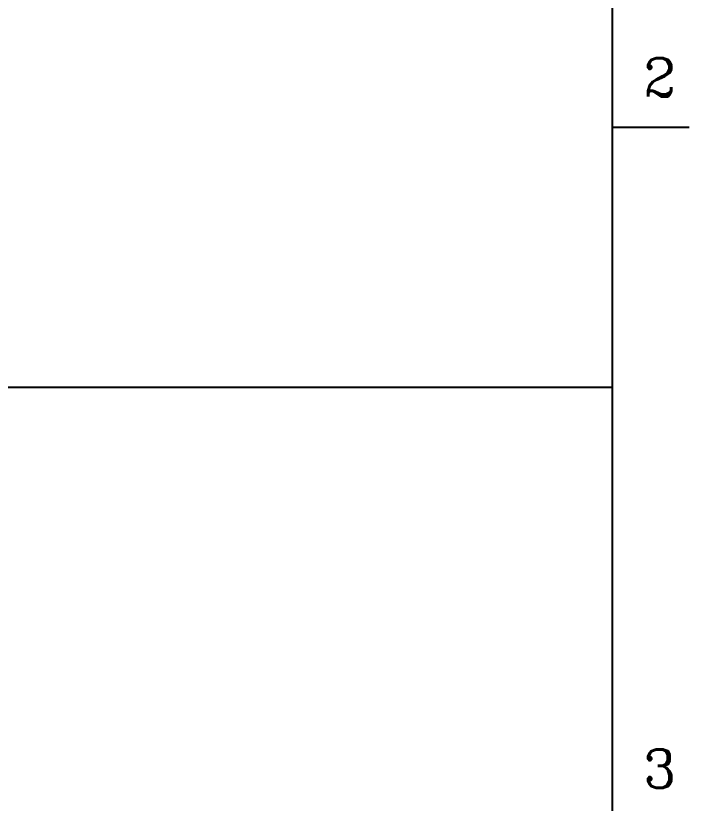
# Model space of a CAD drawing. Header units: millimetres. Extents: x 66027 to 360317, y -114806 to -64032.
# Drawn here: x 203856 to 207647, y -76682 to -72248 of the extents above; entities that cross this region are included whole.
import ezdxf

# ---------------------------------------------------------------- set-up
doc = ezdxf.new("R2010")
doc.units = ezdxf.units.MM
doc.header["$LTSCALE"] = 140
for name, color, linetype in [('1', 7, 'Continuous'), ('TAN-TIT', 30, 'Continuous'), ('나중에 삭제', 7, 'Continuous')]:
    doc.layers.add(name, color=color, linetype=linetype)
doc.styles.add('COM', font='COMPLEX', dxfattribs={"height": 5})

# ---------------------------------------------------------------- blocks, each defined once
blk = doc.blocks.new('BORDER')
at = {"layer": 'TAN-TIT'}
for p, q in [((232823, 3520), (232823, 164680)), ((232823, 138723), (234266, 138723))]:
    blk.add_line(p, q, dxfattribs=at)
at = {"layer": '나중에 삭제', "color": 30, "lineweight": 0}
blk.add_line((232823, 133841), (232823, 164680), dxfattribs=at)
at = {"layer": 'TAN-TIT', "style": 'COM'}
for s, p in [('2', (233400, 139300)), ('3', (233400, 126321))]:
    blk.add_text(s, height=721, dxfattribs=at).set_placement(p)
blk = doc.blocks.new('KEY PLAN_NEW')
at = {"layer": 'TAN-TIT'}
blk.add_lwpolyline([(-3958.6, -3083.9), (0, -3083.9), (0, 0), (-3958.6, 0)], close=True, dxfattribs=at)

msp = doc.modelspace()

# ---------------------------------------------------------------- block references
at = {"xscale": 3, "yscale": 3, "zscale": 3}
msp.add_blockref('KEY PLAN_NEW', (207214.4, -65088.2), dxfattribs=at)
at = {"layer": '1', "xscale": 0.3, "yscale": 0.3, "zscale": 0.3}
msp.add_blockref('BORDER', (137367.4, -114492.2), dxfattribs=at)

doc.saveas('drawing.dxf')
